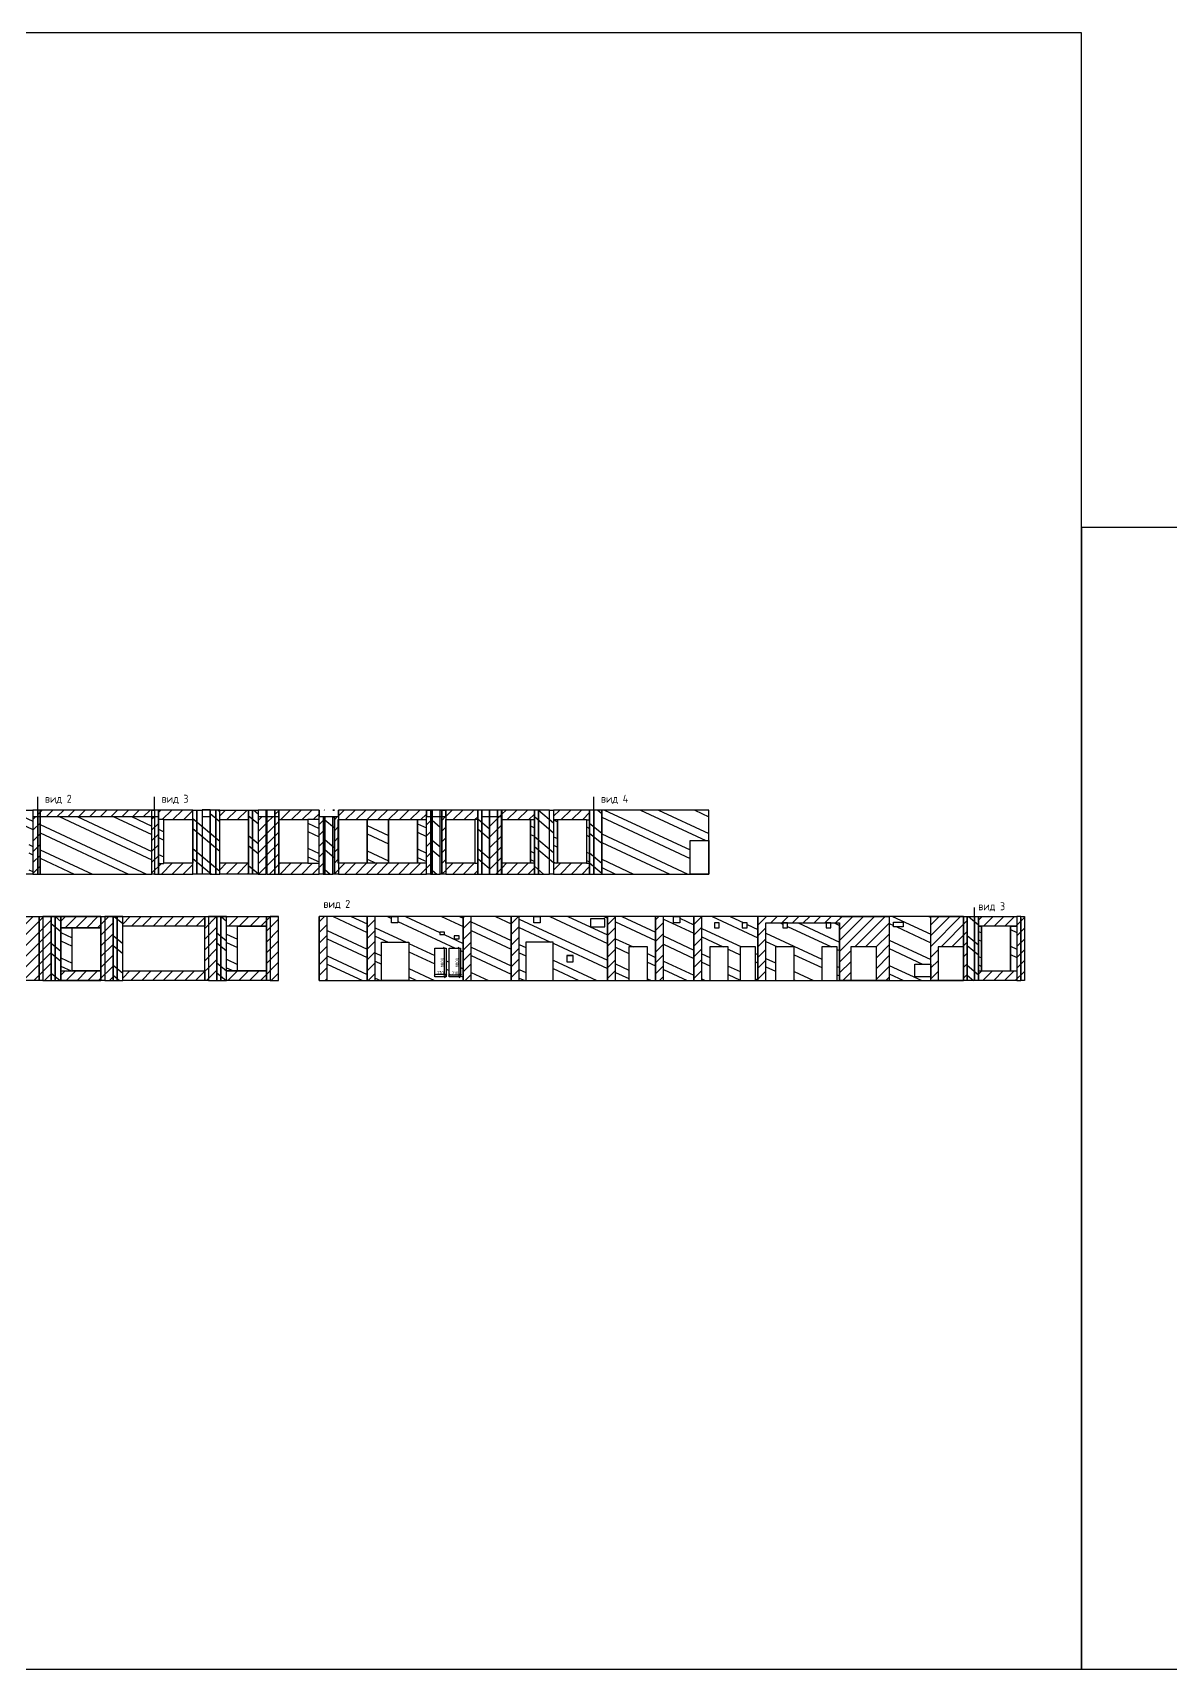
# Model space of a CAD drawing. Header units: millimetres. Extents: x -213536 to 1564669, y -45299 to 942238.
# Drawn here: x 87890 to 158933, y 70501 to 172746 of the extents above; entities that cross this region are included whole.
import ezdxf

# ---------------------------------------------------------------- set-up
doc = ezdxf.new("R2010")
doc.units = ezdxf.units.MM
doc.layers.add('1) мет уголки', color=6, linetype='Continuous')
doc.layers.add('1) серпянка', color=2, linetype='Continuous')
doc.layers.add('Основные линии', color=7, linetype='Continuous', lineweight=30)
doc.layers.add('Размеры', color=7, linetype='Continuous', lineweight=15)
doc.styles.add('СПДС', font='isocpeur.ttf', dxfattribs={"width": 0.9})
doc.dimstyles.new('Размера А3', dxfattribs={"dimtxt": 200, "dimasz": 100, "dimexe": 70, "dimexo": 100, "dimgap": 20, "dimtad": 1, "dimdec": 0, "dimrnd": 10, "dimzin": 0, "dimdsep": 46, "dimtxsty": 'СПДС', "dimblk": 'ARROWHEAD_6', "dimcen": 1, "dimclrd": 256, "dimclre": 256, "dimclrt": 256, "dimazin": 0, "dimtfac": 1, "dimtdec": 0, "dimtmove": 2, "dimatfit": 3, "dimfxl": 1, "dimtolj": 1, "dimtzin": 0, "dimarcsym": 0})

# ---------------------------------------------------------------- blocks, each defined once
blk = doc.blocks.new('ARROWHEAD_6')
at = {"color": 0, "linetype": 'Continuous'}
for p, q in [((0, 0), (-1, 0)), ((-0.5, -0.5), (0.5, 0.5))]:
    blk.add_line(p, q, dxfattribs=at)
blk = doc.blocks.new('*D946')
at = {"layer": 'Defpoints', "color": 0, "lineweight": 50, "transparency": 16777216}
for p in [(114608, 115557), (114510, 113757), (114608, 113757)]:
    blk.add_point(p, dxfattribs=at)
at = {"layer": 'Размеры', "lineweight": -2, "transparency": 16777216}
for p, q in [((114508, 115557), (114440, 115557)), ((114510, 115457), (114510, 113857)), ((114508, 113757), (114440, 113757))]:
    blk.add_line(p, q, dxfattribs=at)
at = {"layer": 'Размеры', "lineweight": -2, "transparency": 16777216, "xscale": 100, "yscale": 100, "zscale": 100}
for p, rotation in [((114510, 115557), 90), ((114510, 113757), 270)]:
    blk.add_blockref('ARROWHEAD_6', p, dxfattribs=dict(at, rotation=rotation))
at = {"layer": 'Размеры', "lineweight": 25, "transparency": 16777216, "insert": (114390, 114657), "char_height": 200, "attachment_point": 5, "rotation": 90, "style": 'СПДС'}
blk.add_mtext('\\A1;1800', dxfattribs=at)
blk = doc.blocks.new('*D947')
at = {"layer": 'Defpoints', "color": 0, "lineweight": 50, "transparency": 16777216}
for p in [(113902, 113872), (113902, 113757), (114608, 113757)]:
    blk.add_point(p, dxfattribs=at)
at = {"layer": 'Размеры', "lineweight": -2, "transparency": 16777216}
for p, q in [((113902, 113857), (113902, 113942)), ((114508, 113872), (114002, 113872)), ((114608, 113857), (114608, 113942))]:
    blk.add_line(p, q, dxfattribs=at)
at = {"layer": 'Размеры', "lineweight": -2, "transparency": 16777216, "xscale": 100, "yscale": 100, "zscale": 100, "rotation": 180}
blk.add_blockref('ARROWHEAD_6', (113902, 113872), dxfattribs=at)
at = {"layer": 'Размеры', "lineweight": -2, "transparency": 16777216, "xscale": 100, "yscale": 100, "zscale": 100}
blk.add_blockref('ARROWHEAD_6', (114608, 113872), dxfattribs=at)
at = {"layer": 'Размеры', "lineweight": 25, "transparency": 16777216, "insert": (114255, 113992), "char_height": 200, "attachment_point": 5, "style": 'СПДС'}
blk.add_mtext('\\A1;710', dxfattribs=at)
blk = doc.blocks.new('*D948')
at = {"layer": 'Defpoints', "color": 0, "lineweight": 50, "transparency": 16777216}
for p in [(113708, 115557), (113593, 113757), (113708, 113757)]:
    blk.add_point(p, dxfattribs=at)
at = {"layer": 'Размеры', "lineweight": -2, "transparency": 16777216}
for p, q in [((113608, 115557), (113523, 115557)), ((113593, 115457), (113593, 113857)), ((113608, 113757), (113523, 113757))]:
    blk.add_line(p, q, dxfattribs=at)
at = {"layer": 'Размеры', "lineweight": -2, "transparency": 16777216, "xscale": 100, "yscale": 100, "zscale": 100}
for p, rotation in [((113593, 115557), 90), ((113593, 113757), 270)]:
    blk.add_blockref('ARROWHEAD_6', p, dxfattribs=dict(at, rotation=rotation))
at = {"layer": 'Размеры', "lineweight": 25, "transparency": 16777216, "insert": (113473, 114657), "char_height": 200, "attachment_point": 5, "rotation": 90, "style": 'СПДС'}
blk.add_mtext('\\A1;1800', dxfattribs=at)
blk = doc.blocks.new('*D949')
at = {"layer": 'Defpoints', "color": 0, "lineweight": 50, "transparency": 16777216}
for p in [(113002, 113903), (113002, 113757), (113708, 113757)]:
    blk.add_point(p, dxfattribs=at)
at = {"layer": 'Размеры', "lineweight": -2, "transparency": 16777216}
for p, q in [((113002, 113857), (113002, 113973)), ((113608, 113903), (113102, 113903)), ((113708, 113857), (113708, 113973))]:
    blk.add_line(p, q, dxfattribs=at)
at = {"layer": 'Размеры', "lineweight": -2, "transparency": 16777216, "xscale": 100, "yscale": 100, "zscale": 100, "rotation": 180}
blk.add_blockref('ARROWHEAD_6', (113002, 113903), dxfattribs=at)
at = {"layer": 'Размеры', "lineweight": -2, "transparency": 16777216, "xscale": 100, "yscale": 100, "zscale": 100}
blk.add_blockref('ARROWHEAD_6', (113708, 113903), dxfattribs=at)
at = {"layer": 'Размеры', "lineweight": 25, "transparency": 16777216, "insert": (113355, 114023), "char_height": 200, "attachment_point": 5, "style": 'СПДС'}
blk.add_mtext('\\A1;710', dxfattribs=at)

msp = doc.modelspace()

# ---------------------------------------------------------------- hatches: boundary and pattern name
at = {"lineweight": 30}
h = msp.add_hatch(dxfattribs=at)
h.set_pattern_fill('ANSI32', color=4, scale=150, angle=110)
h.paths.add_polyline_path([(63289.7, 124175.2), (60588.2, 124175.2), (60588.2, 120175.2), (63289.7, 120175.2)])
h.paths.add_polyline_path([(63886.2, 124175.2), (63289.7, 124175.2), (63289.7, 120175.2), (63886.2, 120175.2)])
h.paths.add_polyline_path([(66689.7, 124175.2), (65344.3, 124175.2), (65344.3, 123775.2), (64944.3, 123775.2), (64944.3, 124175.2), (63889.7, 124175.2), (63889.7, 120175.2), (64327.2, 120175.2), (64327.2, 122575.2), (66027.2, 122575.2), (66027.2, 120175.2), (66689.7, 120175.2)])
h.paths.add_polyline_path([(70089.7, 124175.2), (67688.2, 124175.2), (67688.2, 123775.2), (67188.2, 123775.2), (67188.2, 124175.2), (67089.7, 124175.2), (67089.7, 120175.2), (70089.7, 120175.2)])
h.paths.add_polyline_path([(70339.7, 124175.2), (70089.7, 124175.2), (70089.7, 120175.2), (70339.7, 120175.2)])
h.paths.add_polyline_path([(74239.7, 124175.2), (70839.7, 124175.2), (70839.7, 123775.2), (70339.7, 123775.2), (70339.7, 120175.2), (74239.7, 120175.2)])
h.paths.add_polyline_path([(67089.7, 124175.2), (66989.7, 124175.2), (66989.7, 120175.2), (67089.7, 120175.2)])
h.paths.add_polyline_path([(74883.7, 124175.2), (74239.7, 124175.2), (74239.7, 120175.2), (74883.7, 120175.2)])
h.paths.add_polyline_path([(76595.7, 124175.2), (75900.8, 124175.2), (75900.8, 123775.2), (75500.8, 123775.2), (75500.8, 124175.2), (74883.7, 124175.2), (74883.7, 122575.2), (76583.7, 122575.2), (76583.7, 120175.2), (76595.7, 120175.2)])
h.paths.add_polyline_path([(81197.7, 124175.2), (78281.2, 124175.2), (78281.2, 123775.2), (77781.2, 123775.2), (77781.2, 124175.2), (77297.7, 124175.2), (77297.7, 120175.2), (81197.7, 120175.2)])
h.paths.add_polyline_path([(77297.7, 124175.2), (76595.7, 124175.2), (76595.7, 120175.2), (77297.7, 120175.2)])
h.paths.add_polyline_path([(85397.7, 124175.2), (85245.4, 124175.2), (85245.4, 123775.2), (84745.4, 123775.2), (84745.4, 124175.2), (81522.1, 124175.2), (81522.1, 123775.2), (81347.7, 123775.2), (81347.7, 120175.2), (85397.7, 120175.2)])
h.paths.add_polyline_path([(81347.7, 123775.2), (81197.7, 123775.2), (81197.7, 120175.2), (81347.7, 120175.2)])
h.paths.add_polyline_path([(85947.7, 124175.2), (85397.7, 124175.2), (85397.7, 120175.2), (85947.7, 120175.2)])
h.paths.add_polyline_path([(87897.7, 124181.2), (85947.7, 124181.2), (85947.7, 124175.2), (85947.7, 122575.2), (87647.7, 122575.2), (87647.7, 120181.2), (87897.7, 120181.2)])
h.paths.add_polyline_path([(86564.8, 123775.2), (86564.8, 124175.2), (86964.8, 124175.2), (86964.8, 123775.2)], flags=16)
h.paths.add_polyline_path([(95335.7, 123775.2), (88347.7, 123775.2), (88347.7, 120181.2), (95335.7, 120181.2)])
h.paths.add_polyline_path([(96085.7, 123583.7), (95735.7, 123583.7), (95735.7, 120844.6), (96085.7, 120844.6)])
h.paths.add_polyline_path([(105769.2, 123583.7), (105063.2, 123583.7), (105063.2, 120853.7), (105769.2, 120853.7)])
h.paths.add_polyline_path([(110113.3, 123583.7), (108766.7, 123583.7), (108766.7, 120853.7), (110113.3, 120853.7)])
h.paths.add_polyline_path([(112475.7, 123583.7), (111913.3, 123583.7), (111913.3, 120853.7), (112475.7, 120853.7)])
h.paths.add_polyline_path([(119220, 123583.7), (118970, 123583.7), (118970, 120853.7), (119220, 120853.7)])
h.paths.add_polyline_path([(120667.8, 123583.7), (120421.9, 123583.7), (120421.9, 120853.7), (120667.8, 120853.7)])
h.paths.add_polyline_path([(122671.9, 123558), (122467.8, 123558), (122467.8, 120853.7), (122671.9, 120853.7)])
h.paths.add_polyline_path([(128955, 122283.7), (130125, 122283.7), (130125, 124183.7), (123427.5, 124183.7), (123427.5, 120183.7), (128955, 120183.7)])
h = msp.add_hatch(dxfattribs=at)
h.set_pattern_fill('ANSI31', color=2, scale=150)
h.paths.add_polyline_path([(66989.7, 124175.2), (66689.7, 124175.2), (66689.7, 120175.2), (66989.7, 120175.2)])
h.paths.add_polyline_path([(112475.7, 124183.7), (106975.7, 124183.7), (106975.7, 123583.7), (108766.7, 123583.7), (110113.3, 123583.7), (111913.3, 123583.7), (112475.7, 123583.7)])
h.paths.add_polyline_path([(112475.7, 120853.7), (111913.3, 120853.7), (110113.3, 120853.7), (108766.7, 120853.7), (106975.7, 120853.7), (106975.7, 120183.7), (112475.7, 120183.7)])
h.paths.add_polyline_path([(113680.3, 123774.2), (113433, 123774.2), (113433, 120183.7), (113680.3, 120183.7)])
h.paths.add_polyline_path([(112723, 123774.2), (112475.7, 123774.2), (112475.7, 120183.7), (112723, 120183.7)])
h.paths.add_polyline_path([(115680.3, 124183.7), (113685.9, 124183.7), (113685.9, 120183.7), (115680.3, 120183.7), (115680.3, 120853.7), (115495, 120853.7), (113695, 120853.7), (113695, 123583.7), (115495, 123583.7), (115680.3, 123583.7)])
h.paths.add_polyline_path([(116924.4, 123774.2), (116424.4, 123774.2), (116424.4, 120183.7), (116924.4, 120183.7)])
h.paths.add_polyline_path([(117170, 123774.2), (116924.4, 123774.2), (116924.4, 120183.7), (117170, 120183.7)])
h.paths.add_polyline_path([(117170, 124174.2), (116924.4, 124174.2), (116924.4, 123774.2), (117170, 123774.2)])
h.paths.add_polyline_path([(119220, 124183.7), (117182, 124183.7), (117182, 123583.7), (118970, 123583.7), (119220, 123583.7)])
h.paths.add_polyline_path([(119220, 120853.7), (118970, 120853.7), (117182, 120853.7), (117182, 120183.7), (119220, 120183.7)])
h.paths.add_polyline_path([(122671.9, 120853.7), (122467.8, 120853.7), (120667.8, 120853.7), (120421.9, 120853.7), (120421.9, 120183.7), (122671.9, 120183.7)])
h.paths.add_polyline_path([(122671.9, 124183.7), (120421.9, 124183.7), (120421.9, 123583.7), (120667.8, 123583.7), (122467.8, 123583.7), (122467.8, 123558), (122671.9, 123558)])
h.paths.add_polyline_path([(103263.2, 124175.2), (103017.7, 124175.2), (103017.7, 123775.2), (103263.2, 123775.2)])
h.paths.add_polyline_path([(103263.2, 123775.2), (103017.7, 123775.2), (103017.7, 120181.2), (103263.2, 120181.2)])
h.paths.add_polyline_path([(105769.2, 120853.7), (105063.2, 120853.7), (103263.2, 120853.7), (103263.2, 120181.2), (105769.2, 120181.2)])
h.paths.add_polyline_path([(105769.2, 124181.2), (103263.2, 124181.2), (103263.2, 124175.2), (103263.2, 123775.2), (103263.2, 123583.7), (105063.2, 123583.7), (105769.2, 123583.7)])
h.paths.add_polyline_path([(106018.4, 123771.7), (105771.2, 123771.7), (105771.2, 120183.7), (106018.4, 120183.7)])
h.paths.add_polyline_path([(106966.7, 123583.7), (106975.7, 123583.7), (106975.7, 123771.7), (106728.4, 123771.7), (106728.4, 120183.7), (106975.7, 120183.7), (106975.7, 120853.7), (106966.7, 120853.7)])
h.paths.add_polyline_path([(88197.7, 123775.2), (87897.7, 123775.2), (87897.7, 120181.2), (88197.7, 120181.2)])
h.paths.add_polyline_path([(88347.7, 123775.2), (88197.7, 123775.2), (88197.7, 120181.2), (88347.7, 120181.2)])
h.paths.add_polyline_path([(88347.7, 124175.2), (88197.7, 124175.2), (88197.7, 123775.2), (88347.7, 123775.2)])
h.paths.add_polyline_path([(95335.7, 124175.2), (88347.7, 124175.2), (88347.7, 123775.2), (95335.7, 123775.2)])
h.paths.add_polyline_path([(95485.7, 123775.2), (95335.7, 123775.2), (95335.7, 120181.2), (95485.7, 120181.2)])
h.paths.add_polyline_path([(95485.7, 124175.2), (95335.7, 124175.2), (95335.7, 123775.2), (95485.7, 123775.2)])
h.paths.add_polyline_path([(95735.7, 123775.2), (95485.7, 123775.2), (95485.7, 120181.2), (95735.7, 120181.2)])
h.paths.add_polyline_path([(97885.7, 120853.7), (96085.7, 120853.7), (96085.7, 120844.6), (95735.7, 120844.6), (95735.7, 120181.2), (97885.7, 120181.2)])
h.paths.add_polyline_path([(97885.7, 124181.2), (95735.7, 124181.2), (95735.7, 123583.7), (96085.7, 123583.7), (97885.7, 123583.7)])
h.paths.add_polyline_path([(101373.7, 124181.2), (99573.7, 124181.2), (99573.7, 123583.7), (101373.7, 123583.7)])
h.paths.add_polyline_path([(101373.7, 120853.7), (99573.7, 120853.7), (99573.7, 120181.2), (101373.7, 120181.2)])
h.paths.add_polyline_path([(102467.7, 123775.2), (101967.7, 123775.2), (101967.7, 120181.2), (102467.7, 120181.2)])
h.paths.add_polyline_path([(103017.7, 123775.2), (102517.7, 123775.2), (102517.7, 120181.2), (103017.7, 120181.2)])
h = msp.add_hatch(dxfattribs=at)
h.set_pattern_fill('ANSI32', color=5, scale=150, angle=95)
h.paths.add_polyline_path([(106728.4, 123771.7), (106625.9, 123771.7), (106625.9, 120183.7), (106728.4, 120183.7)])
h.paths.add_polyline_path([(98979.7, 123781.2), (98479.7, 123781.2), (98479.7, 120190.7), (98979.7, 120190.7)])
h.paths.add_polyline_path([(98129.7, 124181.2), (97885.7, 124181.2), (97885.7, 120181.2), (98129.7, 120181.2)])
h.paths.add_polyline_path([(98479.7, 124181.2), (98129.7, 124181.2), (98129.7, 120181.2), (98479.7, 120181.2)])
h.paths.add_polyline_path([(99329.7, 124181.2), (98979.7, 124181.2), (98979.7, 123781.2), (98979.7, 120181.2), (99329.7, 120181.2)])
h.paths.add_polyline_path([(99573.7, 124181.2), (99329.7, 124181.2), (99329.7, 120181.2), (99573.7, 120181.2)])
h.paths.add_polyline_path([(101617.7, 124181.2), (101373.7, 124181.2), (101373.7, 120181.2), (101617.7, 120181.2)])
h.paths.add_polyline_path([(101967.7, 124181.2), (101617.7, 124181.2), (101617.7, 120181.2), (101967.7, 120181.2)])
h.paths.add_polyline_path([(106120.9, 123771.7), (106018.4, 123771.7), (106018.4, 120183.7), (106120.9, 120183.7)])
h.paths.add_polyline_path([(106625.9, 123771.7), (106123.4, 123771.7), (106123.4, 120183.7), (106625.9, 120183.7)])
h.paths.add_polyline_path([(112825.5, 123774.2), (112723, 123774.2), (112723, 120183.7), (112825.5, 120183.7)])
h.paths.add_polyline_path([(113330.5, 123774.2), (112828, 123774.2), (112828, 120183.7), (113330.5, 120183.7)])
h.paths.add_polyline_path([(115930.3, 124183.7), (115680.3, 124183.7), (115680.3, 120183.7), (115930.3, 120183.7)])
h.paths.add_polyline_path([(116424.4, 123774.2), (115930.3, 123774.2), (115930.3, 120183.7), (116424.4, 120183.7)])
h.paths.add_polyline_path([(119470.9, 124183.7), (119220, 124183.7), (119220, 120183.7), (119470.9, 120183.7)])
h.paths.add_polyline_path([(120170.9, 124183.7), (119470.9, 124183.7), (119470.9, 120183.7), (120170.9, 120183.7)])
h.paths.add_polyline_path([(120421.9, 124183.7), (120170.9, 124183.7), (120170.9, 120183.7), (120421.9, 120183.7)])
h.paths.add_polyline_path([(122922.8, 124183.7), (122671.9, 124183.7), (122671.9, 120183.7), (122922.8, 120183.7)])
h.paths.add_polyline_path([(123427.5, 124183.7), (122922.8, 124183.7), (122922.8, 120183.7), (123427.5, 120183.7)])
h = msp.add_hatch(dxfattribs=at)
h.set_pattern_fill('ANSI31', color=2, scale=150)
h.set_pattern_definition([(45, (0, 12771.57), (-336.7596, 336.7596), [])])
h.paths.add_polyline_path([(83068.2, 115929.2), (85168.2, 115929.2), (85168.2, 113529.2), (88288.2, 113529.2), (88288.2, 117529.2), (60588.2, 117529.2), (60588.2, 113529.2), (68088.2, 113529.2), (68088.2, 115929.2), (68338.2, 115929.2), (71988.2, 115929.2), (71988.2, 113529.2), (73318.2, 113529.2), (73318.2, 115929.2), (75398.2, 115929.2), (75398.2, 113529.2), (83068.2, 113529.2)])
h.paths.add_polyline_path([(92148.2, 117529.2), (89648.2, 117529.2), (89648.2, 116829.2), (90348.2, 116829.2), (92148.2, 116829.2)])
h.paths.add_polyline_path([(92148.2, 114129.2), (90348.2, 114129.2), (89648.2, 114129.2), (89648.2, 113529.2), (92148.2, 113529.2)])
h.paths.add_polyline_path([(98628.2, 114129.2), (93508.2, 114129.2), (93508.2, 113529.2), (98628.2, 113529.2)])
h.paths.add_polyline_path([(92388.2, 117429.2), (92388.2, 117529.2), (92148.2, 117529.2), (92148.2, 113529.2), (92388.2, 113529.2)])
h.paths.add_polyline_path([(92908.2, 117529.2), (92388.2, 117529.2), (92388.2, 117429.2), (92388.2, 113529.2), (92908.2, 113529.2)])
h.paths.add_polyline_path([(88528.2, 117529.2), (88288.2, 117529.2), (88288.2, 113529.2), (88528.2, 113529.2)])
h.paths.add_polyline_path([(89048.2, 117529.2), (88528.2, 117529.2), (88528.2, 113529.2), (89048.2, 113529.2)])
h.paths.add_polyline_path([(98628.2, 117529.2), (93508.2, 117529.2), (93508.2, 116929.2), (98628.2, 116929.2)])
h.paths.add_polyline_path([(98868.2, 117529.2), (98628.2, 117529.2), (98628.2, 113529.2), (98868.2, 113529.2)])
h.paths.add_polyline_path([(99388.2, 117529.2), (98868.2, 117529.2), (98868.2, 113529.2), (99388.2, 113529.2)])
h.paths.add_polyline_path([(102488.2, 117529.2), (99988.2, 117529.2), (99988.2, 116929.2), (100688.2, 116929.2), (102488.2, 116929.2)])
h.paths.add_polyline_path([(102488.2, 114129.2), (99988.2, 114129.2), (99988.2, 113529.2), (102488.2, 113529.2)])
h.paths.add_polyline_path([(102728.2, 117429.2), (102728.2, 117529.2), (102488.2, 117529.2), (102488.2, 113529.2), (102728.2, 113529.2)])
h.paths.add_polyline_path([(103248.2, 117529.2), (102728.2, 117529.2), (102728.2, 117429.2), (102728.2, 113529.2), (103248.2, 113529.2)])
h.paths.add_polyline_path([(106277.8, 117529.2), (105777.8, 117529.2), (105777.8, 113529.2), (106277.8, 113529.2)])
h.paths.add_polyline_path([(109277.8, 117529.2), (108777.8, 117529.2), (108777.8, 113529.2), (109277.8, 113529.2)])
h.paths.add_polyline_path([(115277.8, 117529.2), (114777.8, 117529.2), (114777.8, 113529.2), (115277.8, 113529.2)])
h.paths.add_polyline_path([(118277.8, 117529.2), (117777.8, 117529.2), (117777.8, 113529.2), (118277.8, 113529.2)])
h.paths.add_polyline_path([(124277.8, 117529.2), (123777.8, 117529.2), (123777.8, 113529.2), (124277.8, 113529.2)])
h.paths.add_polyline_path([(127277.8, 117529.2), (126777.8, 117529.2), (126777.8, 113529.2), (127277.8, 113529.2)])
h.paths.add_polyline_path([(129677.8, 117529.2), (129177.8, 117529.2), (129177.8, 113529.2), (129677.8, 113529.2)])
h.paths.add_polyline_path([(133677.8, 117129.2), (138277.8, 117129.2), (138277.8, 113529.2), (138977.8, 113529.2), (138977.8, 115629.2), (140577.8, 115629.2), (140577.8, 113529.2), (141377.8, 113529.2), (141377.8, 117529.2), (138277.8, 117529.2), (133677.8, 117529.2), (133177.8, 117529.2), (133177.8, 113529.2), (133677.8, 113529.2)])
h.paths.add_polyline_path([(146027.8, 117529.2), (143977.8, 117529.2), (143977.8, 113529.2), (144427.8, 113529.2), (144427.8, 115629.2), (146027.8, 115629.2)])
h.paths.add_polyline_path([(146257.8, 117529.2), (146027.8, 117529.2), (146027.8, 115629.2), (146027.8, 113529.2), (146257.8, 113529.2)])
h.paths.add_polyline_path([(149347.8, 117529.2), (146957.8, 117529.2), (146957.8, 116929.2), (147147.8, 116929.2), (148947.8, 116929.2), (149347.8, 116929.2)])
h.paths.add_polyline_path([(149347.8, 114129.2), (146957.8, 114129.2), (146957.8, 113529.2), (149347.8, 113529.2)])
h.paths.add_polyline_path([(149592.8, 117529.2), (149347.8, 117529.2), (149347.8, 113529.2), (149592.8, 113529.2)])
h.paths.add_polyline_path([(149822.8, 117529.2), (149592.8, 117529.2), (149592.8, 113529.2), (149822.8, 113529.2)])
h = msp.add_hatch(dxfattribs=at)
h.set_pattern_fill('ANSI32', color=5, scale=150, angle=95)
h.set_pattern_definition([(140, (0, 12771.6), (-918.383, -1094.486), []), (140, (-58.7, 13442.5), (-918.383, -1094.486), [])])
h.paths.add_polyline_path([(146707.8, 117529.2), (146257.8, 117529.2), (146257.8, 113529.2), (146707.8, 113529.2)])
h.paths.add_polyline_path([(146957.8, 117529.2), (146707.8, 117529.2), (146707.8, 113529.2), (146957.8, 113529.2)])
h.paths.add_polyline_path([(89298.2, 117529.2), (89048.2, 117529.2), (89048.2, 113529.2), (89298.2, 113529.2)])
h.paths.add_polyline_path([(89648.2, 117529.2), (89298.2, 117529.2), (89298.2, 113529.2), (89648.2, 113529.2), (89648.2, 114129.2)])
h.paths.add_polyline_path([(93158.2, 117529.2), (92908.2, 117529.2), (92908.2, 113529.2), (93158.2, 113529.2)])
h.paths.add_polyline_path([(93508.2, 117529.2), (93158.2, 117529.2), (93158.2, 113529.2), (93508.2, 113529.2), (93508.2, 114129.2)])
h.paths.add_polyline_path([(99638.2, 117529.2), (99388.2, 117529.2), (99388.2, 113529.2), (99638.2, 113529.2)])
h.paths.add_polyline_path([(99988.2, 117529.2), (99638.2, 117529.2), (99638.2, 113529.2), (99988.2, 113529.2)])
h = msp.add_hatch(dxfattribs=at)
h.set_pattern_fill('ANSI32', color=4, scale=150, angle=110)
h.set_pattern_definition([(155, (0, 12771.6), (-603.816, -1294.887), []), (155, (-230.4, 13404.5), (-603.816, -1294.887), [])])
h.paths.add_polyline_path([(90348.2, 116829.2), (89648.2, 116829.2), (89648.2, 114129.2), (90348.2, 114129.2)])
h.paths.add_polyline_path([(100688.2, 116829.2), (100688.2, 116929.2), (99988.2, 116929.2), (99988.2, 114129.2), (100688.2, 114129.2)])
h.paths.add_polyline_path([(108777.8, 117529.2), (106277.8, 117529.2), (106277.8, 113529.2), (108777.8, 113529.2)])
h.paths.add_polyline_path([(114777.8, 117529.2), (110694.9, 117529.2), (110694.9, 117129.2), (110294.9, 117129.2), (110294.9, 117529.2), (109277.8, 117529.2), (109277.8, 113529.2), (109677.8, 113529.2), (109677.8, 115929.2), (111377.8, 115929.2), (111377.8, 113529.2), (114777.8, 113529.2)])
h.paths.add_polyline_path([(114211.2, 116313.5), (114519.4, 116313.5), (114519.4, 116135.9), (114211.2, 116135.9)], flags=16)
h.paths.add_polyline_path([(113614, 116557.4), (113614, 116406.2), (113311.4, 116406.2), (113311.4, 116557.4)], flags=16)
h.paths.add_polyline_path([(114607.7, 115556.7), (114607.7, 113756.7), (113901.7, 113756.7), (113901.7, 115556.7)], flags=16)
h.paths.add_polyline_path([(113707.7, 115556.7), (113707.7, 113756.7), (113001.7, 113756.7), (113001.7, 115556.7)], flags=16)
h.paths.add_polyline_path([(117777.8, 117529.2), (115277.8, 117529.2), (115277.8, 113529.2), (117777.8, 113529.2)])
h.paths.add_polyline_path([(123777.8, 117529.2), (119587.7, 117529.2), (119587.7, 117129.2), (119187.7, 117129.2), (119187.7, 117529.2), (118277.8, 117529.2), (118277.8, 113529.2), (118683.8, 113529.2), (118683.8, 115929.2), (120383.8, 115929.2), (120383.8, 113529.2), (123777.8, 113529.2)])
h.paths.add_polyline_path([(121245.9, 115103.5), (121645.9, 115103.5), (121645.9, 114703.5), (121245.9, 114703.5)], flags=16)
h.paths.add_polyline_path([(122714.3, 116888.7), (122714.3, 117388.7), (123614.3, 117388.7), (123614.3, 116888.7)], flags=16)
h.paths.add_polyline_path([(126777.8, 117529.2), (124277.8, 117529.2), (124277.8, 113529.2), (125121.8, 113529.2), (125121.8, 115629.2), (126283.8, 115629.2), (126283.8, 113529.2), (126777.8, 113529.2)])
h.paths.add_polyline_path([(129177.8, 117529.2), (128302, 117529.2), (128302, 117129.2), (127902, 117129.2), (127902, 117529.2), (127277.8, 117529.2), (127277.8, 113529.2), (129177.8, 113529.2)])
h.paths.add_polyline_path([(133177.8, 117529.2), (129677.8, 117529.2), (129677.8, 113529.2), (130171.8, 113529.2), (130171.8, 115629.2), (131327.8, 115629.2), (131327.8, 113529.2), (132071.8, 113529.2), (132071.8, 115629.2), (133027.8, 115629.2), (133027.8, 113529.2), (133177.8, 113529.2)])
h.paths.add_polyline_path([(130459.5, 116829.2), (130459.5, 117129.2), (130759.5, 117129.2), (130759.5, 116829.2)], flags=16)
h.paths.add_polyline_path([(132204.1, 116829.2), (132204.1, 117129.2), (132504.1, 117129.2), (132504.1, 116829.2)], flags=16)
h.paths.add_polyline_path([(138277.8, 117129.2), (137739, 117129.2), (137739, 116829.2), (137439, 116829.2), (137439, 117129.2), (135034.5, 117129.2), (135034.5, 116829.2), (134734.5, 116829.2), (134734.5, 117129.2), (133677.8, 117129.2), (133677.8, 113529.2), (134277.8, 113529.2), (134277.8, 115629.2), (135433.8, 115629.2), (135433.8, 113529.2), (137171.8, 113529.2), (137171.8, 115629.2), (138127.8, 115629.2), (138127.8, 113529.2), (138277.8, 113529.2)])
h.paths.add_polyline_path([(143977.8, 117529.2), (141377.8, 117529.2), (141377.8, 113529.2), (143977.8, 113529.2), (143977.8, 113752.8), (142977.8, 113752.8), (142977.8, 114552.8), (143977.8, 114552.8)])
h.paths.add_polyline_path([(142246.2, 116877.6), (141646.2, 116877.6), (141646.2, 117177.6), (142246.2, 117177.6)], flags=16)
h.paths.add_polyline_path([(147147.8, 116929.2), (146957.8, 116929.2), (146957.8, 114129.2), (147147.8, 114129.2)])
h.paths.add_polyline_path([(149347.8, 116929.2), (148947.8, 116929.2), (148947.8, 114129.2), (149347.8, 114129.2)])

# ---------------------------------------------------------------- linework, layer by layer
at = {"color": 2, "lineweight": 30}
for points in [[(29417.9, 70500.8), (153395.9, 70500.8), (153395.9, 172746.2), (29417.9, 172746.2)], [(153395.9, 70500.8), (277374, 70500.8), (277374, 141844.5), (153395.9, 141844.5)], [(87897.7, 124181.2), (87897.7, 120181.2), (88197.7, 120181.2), (88197.7, 124181.2)], [(95735.7, 124175.2), (87897.7, 124175.2), (87897.7, 123775.2), (95735.7, 123775.2)], [(88347.7, 124181.2), (88197.7, 124181.2), (88197.7, 120181.2), (88347.7, 120181.2)], [(95335.7, 124181.2), (95485.7, 124181.2), (95485.7, 120181.2), (95335.7, 120181.2)], [(95485.7, 124181.2), (95485.7, 120181.2), (95735.7, 120181.2), (95735.7, 124181.2)], [(95735.7, 120181.2), (97885.7, 120181.2), (97885.7, 124181.2), (95735.7, 124181.2)], [(98479.7, 120190.7), (98979.7, 120190.7), (98979.7, 124190.7), (98479.7, 124190.7)], [(98479.7, 123781.2), (98979.7, 123781.2), (98979.7, 124181.2), (98479.7, 124181.2)], [(101373.7, 120181.2), (99573.7, 120181.2), (99573.7, 124181.2), (101373.7, 124181.2)], [(101967.7, 120181.2), (102467.7, 120181.2), (102467.7, 124181.2), (101967.7, 124181.2)], [(101967.7, 123775.2), (103263.2, 123775.2), (103263.2, 124175.2), (101967.7, 124175.2)], [(102517.7, 120181.2), (103017.7, 120181.2), (103017.7, 124181.2), (102517.7, 124181.2)], [(103263.2, 120181.2), (103263.2, 124181.2), (103017.7, 124181.2), (103017.7, 120181.2)], [(103263.2, 120181.2), (105769.2, 120181.2), (105769.2, 124181.2), (103263.2, 124181.2)], [(106975.7, 120183.7), (112475.7, 120183.7), (112475.7, 124183.7), (106975.7, 124183.7)], [(112475.7, 120183.7), (112475.7, 124183.7), (112723, 124183.7), (112723, 120183.7)], [(112475.7, 123774.2), (113685.9, 123774.2), (113685.9, 124174.2), (112475.7, 124174.2)], [(113433, 120183.7), (113433, 124183.7), (113680.3, 124183.7), (113680.3, 120183.7)], [(113685.9, 120183.7), (115680.3, 120183.7), (115680.3, 124183.7), (113685.9, 124183.7)], [(115930.3, 123774.2), (117170, 123774.2), (117170, 124174.2), (115930.3, 124174.2)], [(116424.4, 120183.7), (116924.4, 120183.7), (116924.4, 124183.7), (116424.4, 124183.7)], [(117170, 120183.7), (117170, 124183.7), (116924.4, 124183.7), (116924.4, 120183.7)], [(117182, 120183.7), (119220, 120183.7), (119220, 124183.7), (117182, 124183.7)], [(120421.9, 120183.7), (122671.9, 120183.7), (122671.9, 124183.7), (120421.9, 124183.7)], [(130125, 120183.7), (128955, 120183.7), (128955, 122283.7), (130125, 122283.7)], [(60588.2, 117529.2), (88288.2, 117529.2), (88288.2, 113529.2), (60588.2, 113529.2)], [(92148.2, 116829.2), (89648.2, 116829.2), (89648.2, 117529.2), (92148.2, 117529.2)], [(98628.2, 116929.2), (93508.2, 116929.2), (93508.2, 117529.2), (98628.2, 117529.2)], [(102488.2, 116929.2), (99988.2, 116929.2), (99988.2, 117529.2), (102488.2, 117529.2)], [(102728.2, 113529.2), (103248.2, 113529.2), (103248.2, 117529.2), (102728.2, 117529.2)], [(105777.8, 113529.2), (106277.8, 113529.2), (106277.8, 117529.2), (105777.8, 117529.2)], [(108777.8, 113529.2), (109277.8, 113529.2), (109277.8, 117529.2), (108777.8, 117529.2)], [(114777.8, 113529.2), (115277.8, 113529.2), (115277.8, 117529.2), (114777.8, 117529.2)], [(117777.8, 113529.2), (118277.8, 113529.2), (118277.8, 117529.2), (117777.8, 117529.2)], [(123777.8, 113529.2), (124277.8, 113529.2), (124277.8, 117529.2), (123777.8, 117529.2)], [(126777.8, 113529.2), (127277.8, 113529.2), (127277.8, 117529.2), (126777.8, 117529.2)], [(129177.8, 113529.2), (129677.8, 113529.2), (129677.8, 117529.2), (129177.8, 117529.2)], [(146027.8, 113529.2), (143977.8, 113529.2), (143977.8, 117529.2), (146027.8, 117529.2)], [(146027.8, 117529.2), (146257.8, 117529.2), (146257.8, 113529.2), (146027.8, 113529.2)], [(146957.8, 117529.2), (149347.8, 117529.2), (149347.8, 113529.2), (146957.8, 113529.2)], [(149347.8, 116929.2), (146957.8, 116929.2), (146957.8, 117529.2), (149347.8, 117529.2)], [(149347.8, 113529.2), (149592.8, 113529.2), (149592.8, 117529.2), (149347.8, 117529.2)], [(149592.8, 117529.2), (149822.8, 117529.2), (149822.8, 113529.2), (149592.8, 113529.2)], [(138977.8, 113529.2), (140577.8, 113529.2), (140577.8, 115629.2), (138977.8, 115629.2)], [(144427.8, 113529.2), (146027.8, 113529.2), (146027.8, 115629.2), (144427.8, 115629.2)], [(92148.2, 113529.2), (89648.2, 113529.2), (89648.2, 114129.2), (92148.2, 114129.2)], [(98628.2, 113529.2), (93508.2, 113529.2), (93508.2, 114129.2), (98628.2, 114129.2)], [(102488.2, 113529.2), (99988.2, 113529.2), (99988.2, 114129.2), (102488.2, 114129.2)], [(149347.8, 113529.2), (146957.8, 113529.2), (146957.8, 114129.2), (149347.8, 114129.2)]]:
    msp.add_lwpolyline(points, close=True, dxfattribs=at)
for points in [[(88197.7, 124181.2), (88197.7, 125004)], [(95485.7, 124181.2), (95485.7, 125004)], [(122922.8, 124183.7), (122922.8, 125006.5)], [(105771.2, 124171.7), (105769.2, 124171.7), (105769.2, 123771.7), (106975.7, 123771.7), (106975.7, 124171.7)], [(106018.4, 123771.7), (106018.4, 120183.7), (105771.2, 120183.7), (105771.2, 124183.7)], [(106018.4, 124183.7), (106018.4, 124171.7)], [(106123.4, 124171.7), (106120.9, 124171.7)], [(106728.4, 124171.7), (106625.9, 124171.7)], [(106728.4, 124171.7), (106728.4, 124183.7)], [(106975.7, 124183.7), (106975.7, 120183.7), (106728.4, 120183.7), (106728.4, 123771.7)], [(133677.8, 117529.2), (133677.8, 117529.2), (133177.8, 117529.2), (133177.8, 113529.2), (133677.8, 113529.2), (133677.8, 117129.2)], [(138277.8, 117529.2), (133677.8, 117529.2)], [(133677.8, 117129.2), (138277.8, 117129.2)], [(138277.8, 117529.2), (138277.8, 117529.2), (141377.8, 117529.2), (141377.8, 113529.2), (138277.8, 113529.2), (138277.8, 117129.2)]]:
    msp.add_lwpolyline(points, dxfattribs=at)
at = {"color": 4, "lineweight": 30}
for points in [[(85947.7, 124181.2), (87897.7, 124181.2), (87897.7, 120181.2), (85947.7, 120181.2)], [(88347.7, 124181.2), (88347.7, 120181.2), (95335.7, 120181.2), (95335.7, 124181.2)], [(123427.5, 124183.7), (123427.5, 120183.7), (130125, 120183.7), (130125, 124183.7)], [(97885.7, 120853.7), (96085.7, 120853.7), (96085.7, 123583.7), (97885.7, 123583.7)], [(101373.7, 120853.7), (99573.7, 120853.7), (99573.7, 123583.7), (101373.7, 123583.7)], [(105063.2, 120853.7), (103263.2, 120853.7), (103263.2, 123583.7), (105063.2, 123583.7)], [(108766.7, 120853.7), (106966.7, 120853.7), (106966.7, 123583.7), (108766.7, 123583.7)], [(111913.3, 120853.7), (110113.3, 120853.7), (110113.3, 123583.7), (111913.3, 123583.7)], [(115495, 120853.7), (113695, 120853.7), (113695, 123583.7), (115495, 123583.7)], [(118970, 120853.7), (117170, 120853.7), (117170, 123583.7), (118970, 123583.7)], [(122467.8, 120853.7), (120667.8, 120853.7), (120667.8, 123583.7), (122467.8, 123583.7)], [(110294.9, 117529.2), (110694.9, 117529.2), (110694.9, 117129.2), (110294.9, 117129.2)], [(119187.7, 117529.2), (119587.7, 117529.2), (119587.7, 117129.2), (119187.7, 117129.2)], [(123614.3, 117388.7), (122714.3, 117388.7), (122714.3, 116888.7), (123614.3, 116888.7)], [(127902, 117529.2), (128302, 117529.2), (128302, 117129.2), (127902, 117129.2)], [(130459.5, 116829.2), (130759.5, 116829.2), (130759.5, 117129.2), (130459.5, 117129.2)], [(132204.1, 116829.2), (132504.1, 116829.2), (132504.1, 117129.2), (132204.1, 117129.2)], [(134734.5, 116829.2), (135034.5, 116829.2), (135034.5, 117129.2), (134734.5, 117129.2)], [(137439, 116829.2), (137739, 116829.2), (137739, 117129.2), (137439, 117129.2)], [(141646.2, 117177.6), (142246.2, 117177.6), (142246.2, 116877.6), (141646.2, 116877.6)], [(148947.8, 116929.2), (147147.8, 116929.2), (147147.8, 114129.2), (148947.8, 114129.2)], [(113311.4, 116406.2), (113614, 116406.2), (113614, 116557.4), (113311.4, 116557.4)], [(114211.2, 116135.9), (114519.4, 116135.9), (114519.4, 116313.5), (114211.2, 116313.5)], [(121245.9, 114703.5), (121645.9, 114703.5), (121645.9, 115103.5), (121245.9, 115103.5)], [(143977.8, 113752.8), (142977.8, 113752.8), (142977.8, 114552.8), (143977.8, 114552.8)]]:
    msp.add_lwpolyline(points, close=True, dxfattribs=at)
at = {"color": 5, "lineweight": 30}
for points in [[(97885.7, 120181.2), (97885.7, 124181.2), (98129.7, 124181.2), (98129.7, 120181.2)], [(98479.7, 120181.2), (98129.7, 120181.2), (98129.7, 124181.2), (98479.7, 124181.2)], [(98979.7, 120181.2), (99329.7, 120181.2), (99329.7, 124181.2), (98979.7, 124181.2)], [(99573.7, 120181.2), (99573.7, 124181.2), (99329.7, 124181.2), (99329.7, 120181.2)], [(101373.7, 120181.2), (101373.7, 124181.2), (101617.7, 124181.2), (101617.7, 120181.2)], [(101967.7, 120181.2), (101617.7, 120181.2), (101617.7, 124181.2), (101967.7, 124181.2)], [(112825.5, 120183.7), (112825.5, 124183.7), (112723, 124183.7), (112723, 120183.7)], [(112828, 120183.7), (113330.5, 120183.7), (113330.5, 124183.7), (112828, 124183.7)], [(113330.5, 120183.7), (113330.5, 124183.7), (113433, 124183.7), (113433, 120183.7)], [(115930.3, 120183.7), (115930.3, 124183.7), (115680.3, 124183.7), (115680.3, 120183.7)], [(115930.3, 120183.7), (116424.4, 120183.7), (116424.4, 124183.7), (115930.3, 124183.7)], [(119470.9, 120183.7), (119470.9, 124183.7), (119220, 124183.7), (119220, 120183.7)], [(119470.9, 120183.7), (120170.9, 120183.7), (120170.9, 124183.7), (119470.9, 124183.7)], [(120170.9, 120183.7), (120170.9, 124183.7), (120421.9, 124183.7), (120421.9, 120183.7)], [(122922.8, 120183.7), (122922.8, 124183.7), (122671.9, 124183.7), (122671.9, 120183.7)], [(122922.8, 120183.7), (123427.5, 120183.7), (123427.5, 124183.7), (122922.8, 124183.7)], [(89048.2, 113529.2), (89298.2, 113529.2), (89298.2, 117529.2), (89048.2, 117529.2)], [(89298.2, 113529.2), (89648.2, 113529.2), (89648.2, 117529.2), (89298.2, 117529.2)], [(92908.2, 113529.2), (93158.2, 113529.2), (93158.2, 117529.2), (92908.2, 117529.2)], [(93158.2, 113529.2), (93508.2, 113529.2), (93508.2, 117529.2), (93158.2, 117529.2)], [(99388.2, 113529.2), (99638.2, 113529.2), (99638.2, 117529.2), (99388.2, 117529.2)], [(99638.2, 113529.2), (99988.2, 113529.2), (99988.2, 117529.2), (99638.2, 117529.2)], [(146257.8, 117529.2), (146707.8, 117529.2), (146707.8, 113529.2), (146257.8, 113529.2)], [(146707.8, 117529.2), (146957.8, 117529.2), (146957.8, 113529.2), (146707.8, 113529.2)]]:
    msp.add_lwpolyline(points, close=True, dxfattribs=at)
for points in [[(106018.4, 124183.7), (106018.4, 124171.7)], [(106018.4, 123771.7), (106018.4, 120183.7), (106120.9, 120183.7), (106120.9, 123771.7)], [(106120.9, 124171.7), (106120.9, 124183.7)], [(106123.4, 124183.7), (106123.4, 124171.7)], [(106123.4, 123771.7), (106123.4, 120183.7), (106625.9, 120183.7), (106625.9, 123771.7)], [(106625.9, 124171.7), (106625.9, 124183.7), (106728.4, 124183.7), (106728.4, 124171.7)], [(106625.9, 124171.7), (106625.9, 124183.7)], [(106728.4, 123771.7), (106728.4, 120183.7), (106625.9, 120183.7), (106625.9, 123771.7)]]:
    msp.add_lwpolyline(points, dxfattribs=at)
at = {"lineweight": 30}
for points in [[(146707.8, 117529.2), (146707.8, 118084.8)], [(88288.2, 117529.2), (89648.2, 117529.2)], [(92148.2, 117529.2), (93508.2, 117529.2)], [(98628.2, 117529.2), (99988.2, 117529.2)], [(102488.2, 117529.2), (103246.4, 117529.2)]]:
    msp.add_lwpolyline(points, dxfattribs=at)
for points in [[(88288.2, 117529.2), (88528.2, 117529.2), (88528.2, 113529.2), (88288.2, 113529.2)], [(88528.2, 113529.2), (89048.2, 113529.2), (89048.2, 117529.2), (88528.2, 117529.2)], [(89648.2, 113529.2), (92148.2, 113529.2), (92148.2, 117529.2), (89648.2, 117529.2)], [(92148.2, 114129.2), (90348.2, 114129.2), (90348.2, 116829.2), (92148.2, 116829.2)], [(92148.2, 117529.2), (92388.2, 117529.2), (92388.2, 113529.2), (92148.2, 113529.2)], [(92388.2, 113529.2), (92908.2, 113529.2), (92908.2, 117529.2), (92388.2, 117529.2)], [(98628.2, 117529.2), (98868.2, 117529.2), (98868.2, 113529.2), (98628.2, 113529.2)], [(98868.2, 113529.2), (99388.2, 113529.2), (99388.2, 117529.2), (98868.2, 117529.2)], [(102488.2, 114129.2), (100688.2, 114129.2), (100688.2, 116929.2), (102488.2, 116929.2)], [(102488.2, 117529.2), (102728.2, 117529.2), (102728.2, 113529.2), (102488.2, 113529.2)], [(105777.8, 113529.2), (146027.8, 113529.2), (146027.8, 117529.2), (105777.8, 117529.2)], [(109677.8, 115929.2), (111377.8, 115929.2), (111377.8, 113529.2), (109677.8, 113529.2)], [(120383.8, 115929.2), (118683.8, 115929.2), (118683.8, 113529.2), (120383.8, 113529.2)]]:
    msp.add_lwpolyline(points, close=True, dxfattribs=at)
at = {"color": 152, "lineweight": 30, "true_color": 0x2776bb}
for points in [[(113001.7, 113756.7), (113001.7, 115556.7), (113707.7, 115556.7), (113707.7, 113756.7)], [(113901.7, 113756.7), (113901.7, 115556.7), (114607.7, 115556.7), (114607.7, 113756.7)]]:
    msp.add_lwpolyline(points, close=True, dxfattribs=at)
at = {"color": 18, "lineweight": 30, "true_color": 0x000000}
for points in [[(125121.8, 113529.2), (126283.8, 113529.2), (126283.8, 115629.2), (125121.8, 115629.2)], [(130171.8, 113529.2), (131327.8, 113529.2), (131327.8, 115629.2), (130171.8, 115629.2)], [(132071.8, 113529.2), (133027.8, 113529.2), (133027.8, 115629.2), (132071.8, 115629.2)], [(134277.8, 113529.2), (135433.8, 113529.2), (135433.8, 115629.2), (134277.8, 115629.2)], [(137171.8, 113529.2), (138127.8, 113529.2), (138127.8, 115629.2), (137171.8, 115629.2)]]:
    msp.add_lwpolyline(points, close=True, dxfattribs=at)
at = {"layer": '1) мет уголки', "lineweight": 30}
for points in [[(88197.7, 123775.2), (88197.7, 120181.2)], [(95485.7, 123775.2), (95485.7, 120181.2)], [(103017.7, 123775.2), (103017.7, 120181.2)], [(116924.4, 123774.2), (116924.4, 120183.7)], [(88528.2, 117429.2), (88528.2, 113529.2)], [(92388.2, 117429.2), (92388.2, 113529.2)], [(98868.2, 117429.2), (98868.2, 113529.2)], [(102728.2, 117429.2), (102728.2, 113529.2)], [(149592.8, 117429.2), (149592.8, 113529.2)]]:
    msp.add_lwpolyline(points, dxfattribs=at)
at = {"layer": '1) серпянка', "lineweight": 30}
for points in [[(95735.7, 120844.6), (96085.7, 120844.6), (96085.7, 123583.7), (95735.7, 123583.7)], [(105771.2, 123583.7), (105063.2, 123583.7), (105063.2, 120853.7), (105769.2, 120853.7)], [(112475.7, 120853.7), (111913.3, 120853.7), (111913.3, 123583.7), (112475.7, 123583.7)], [(115680.3, 123583.7), (115495, 123583.7), (115495, 120853.7), (115680.3, 120853.7)], [(119220, 120853.7), (118970, 120853.7), (118970, 123583.7), (119220, 123583.7)], [(120421.9, 123583.7), (120667.8, 123583.7), (120667.8, 120853.7), (120421.9, 120853.7)], [(122671.9, 123558), (122467.8, 123558), (122467.8, 120853.7), (122671.9, 120853.7)], [(89648.2, 116829.2), (90348.2, 116829.2)], [(90348.2, 114129.2), (90348.2, 116829.2)], [(100688.2, 116929.2), (99988.2, 116929.2)], [(100688.2, 114129.2), (100688.2, 116829.2)], [(105777.8, 113529.2), (105777.8, 117529.2)], [(106277.8, 113529.2), (106277.8, 117529.2)], [(108777.8, 113529.2), (108777.8, 117529.2)], [(109277.8, 113529.2), (109277.8, 117529.2)], [(114777.8, 113529.2), (114777.8, 117529.2)], [(115277.8, 113529.2), (115277.8, 117529.2)], [(117777.8, 113529.2), (117777.8, 117529.2)], [(118277.8, 113529.2), (118277.8, 117529.2)], [(123777.8, 113529.2), (123777.8, 117529.2)], [(124277.8, 113529.2), (124277.8, 117529.2)], [(126777.8, 113529.2), (126777.8, 117529.2)], [(127277.8, 113529.2), (127277.8, 117529.2)], [(129177.8, 113529.2), (129177.8, 117529.2)], [(129677.8, 113529.2), (129677.8, 117529.2)], [(133177.8, 113529.2), (133177.8, 117529.2)], [(133677.8, 113529.2), (133677.8, 117129.2), (138277.8, 117129.2), (138277.8, 113529.2)], [(134734.5, 117129.2), (134734.5, 116829.2), (135034.5, 116829.2), (135034.5, 117129.2)], [(137439, 117129.2), (137439, 116829.2), (137739, 116829.2), (137739, 117129.2)], [(146957.8, 116929.2), (147147.8, 116929.2)], [(147147.8, 114129.2), (147147.8, 116929.2)], [(148947.8, 116929.2), (148947.8, 114129.2)], [(148947.8, 116929.2), (149347.8, 116929.2)], [(109677.8, 113529.2), (109677.8, 115929.2), (111377.8, 115929.2), (111377.8, 113529.2)], [(120383.8, 113529.2), (120383.8, 115929.2), (118683.8, 115929.2), (118683.8, 113529.2)], [(126283.8, 113529.2), (126283.8, 115629.2), (125121.8, 115629.2), (125121.8, 113529.2)], [(131327.8, 113529.2), (131327.8, 115629.2), (130171.8, 115629.2), (130171.8, 113529.2)], [(133027.8, 113529.2), (133027.8, 115629.2), (132071.8, 115629.2), (132071.8, 113529.2)], [(135433.8, 113529.2), (135433.8, 115629.2), (134277.8, 115629.2), (134277.8, 113529.2)], [(138127.8, 113529.2), (138127.8, 115629.2), (137171.8, 115629.2), (137171.8, 113529.2)], [(121245.9, 115103.5), (121645.9, 115103.5)], [(89648.2, 114129.2), (90348.2, 114129.2)], [(100688.2, 114129.2), (99988.2, 114129.2)], [(146957.8, 114129.2), (147147.8, 114129.2)], [(148947.8, 114129.2), (149347.8, 114129.2)]]:
    msp.add_lwpolyline(points, dxfattribs=at)
msp.add_lwpolyline([(108766.7, 123583.7), (110113.3, 123583.7), (110113.3, 120853.7), (108766.7, 120853.7)], close=True, dxfattribs=at)

# ---------------------------------------------------------------- texts
at = {"layer": 'Основные линии', "char_height": 500, "attachment_point": 1, "style": 'СПДС'}
for s, width, insert in [('вид 2', 3371.815, (88648.9, 125136.5)), ('вид 3', 2073.677, (95936.9, 125136.5)), ('вид 4', 2073.677, (123374.1, 125139)), ('вид 2', 3371.815, (106043.8, 118569.7)), ('вид 3', 1937.806, (146936.6, 118421))]:
    msp.add_mtext_dynamic_manual_height_columns(s, width=width, gutter_width=1678.4, heights=[0], dxfattribs=dict(at, insert=insert))

# ---------------------------------------------------------------- dimensions: what is measured, and where the dimension line sits
at = {"layer": 'Размеры', "lineweight": 25}
for base, p1, p2, picture, middle in [((113592.7, 113756.7), (113707.7, 115556.7), (113707.7, 113756.7), '*D948', (113472.7, 114656.7)), ((114510.4, 113756.7), (114607.7, 115556.7), (114607.7, 113756.7), '*D946', (114390.4, 114656.7))]:
    dim = msp.add_linear_dim(base=base, p1=p1, p2=p2, angle=90, dimstyle='Размера А3', dxfattribs=at)
    dim.commit()
    dim.dimension.update_dxf_attribs({"geometry": picture, "text_midpoint": middle})
for base, p1, p2, picture, middle in [((113001.7, 113903.3), (113707.7, 113756.7), (113001.7, 113756.7), '*D949', (113354.7, 114023.3)), ((113901.7, 113871.9), (114607.7, 113756.7), (113901.7, 113756.7), '*D947', (114254.7, 113991.9))]:
    dim = msp.add_linear_dim(base=base, p1=p1, p2=p2, dimstyle='Размера А3', dxfattribs=at)
    dim.commit()
    dim.dimension.update_dxf_attribs({"geometry": picture, "text_midpoint": middle})

doc.saveas('drawing.dxf')
